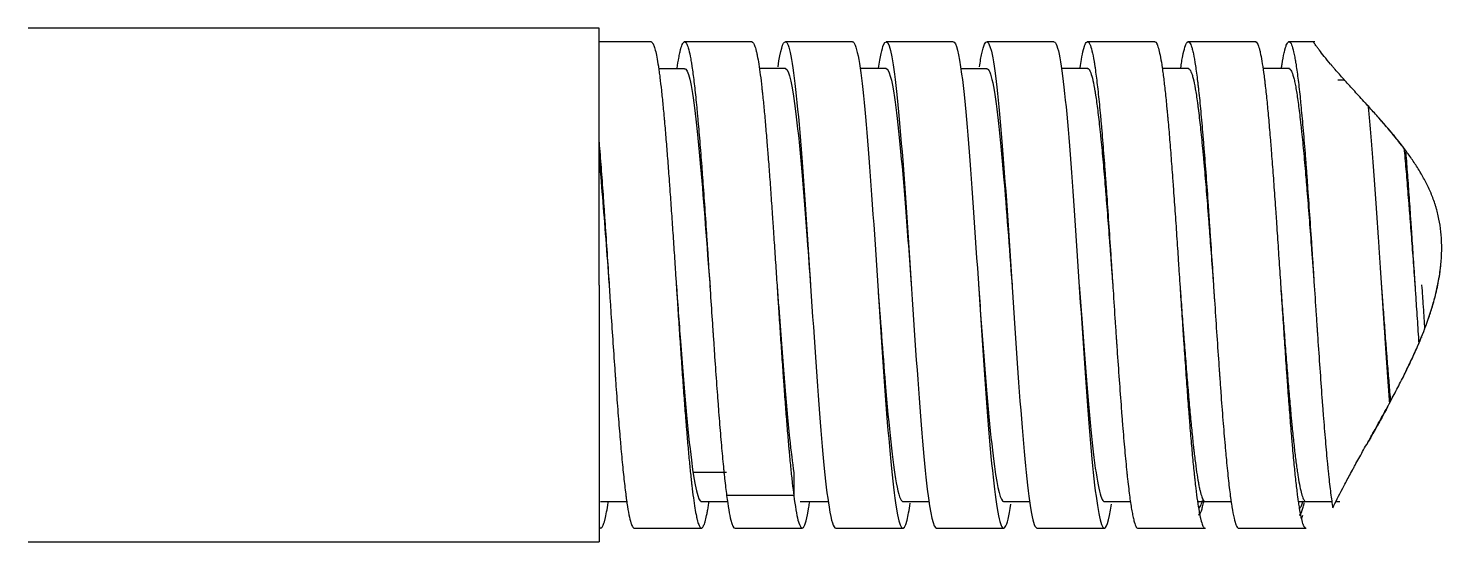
# Model space of a CAD drawing. Extents: x 1425 to 2779, y 0 to 992.
# Drawn here: x 1732.46 to 1774.56, y 392.78 to 408.08 of the extents above; entities that cross this region are included whole.
import ezdxf

# ---------------------------------------------------------------- set-up
doc = ezdxf.new("R2010")
doc.units = 0
doc.header["$LTSCALE"] = 10
doc.header["$MEASUREMENT"] = 0
doc.layers.add('1', color=7, linetype='CONTINUOUS')

msp = doc.modelspace()

# ---------------------------------------------------------------- linework, layer by layer
at = {"layer": '1', "color": 7, "linetype": 'Continuous', "lineweight": -3}
for p, q in [((1749.462, 408.079), (1732.462, 408.079)), ((1749.462, 400.429), (1749.462, 408.079)), ((1749.462, 400.429), (1749.462, 392.779)), ((1753.262, 394.846), (1752.268, 394.846)), ((1732.462, 392.779), (1749.462, 392.779))]:
    msp.add_line(p, q, dxfattribs=at)
for points, degree in [([(1751.024, 407.671), (1749.462, 407.671)], 1), ([(1754.023, 407.672), (1751.999, 407.672)], 1), ([(1757.013, 407.679), (1756.013, 407.679), (1755.013, 407.679)], 2), ([(1760.012, 407.677), (1759.012, 407.677), (1758.012, 407.677)], 2), ([(1763.012, 407.675), (1762.012, 407.675), (1761.012, 407.675)], 2), ([(1766.024, 407.679), (1765.011, 407.679), (1763.999, 407.679)], 2), ([(1769.024, 407.679), (1768.012, 407.679), (1767, 407.679)], 2), ([(1770.776, 407.678), (1770.001, 407.678)], 1), ([(1752.012, 406.875), (1751.625, 406.875), (1751.238, 406.875)], 2), ([(1755.013, 406.879), (1754.625, 406.879), (1754.238, 406.879)], 2), ([(1758.012, 406.877), (1757.619, 406.877), (1757.226, 406.877)], 2), ([(1761.012, 406.875), (1760.621, 406.875), (1760.23, 406.875)], 2), ([(1764.024, 406.879), (1763.631, 406.879), (1763.237, 406.879)], 2), ([(1767.022, 406.878), (1766.63, 406.878), (1766.238, 406.878)], 2), ([(1770.023, 406.876), (1769.63, 406.876), (1769.236, 406.876)], 2), ([(1771.666, 406.534), (1771.598, 406.534), (1771.53, 406.534), (1771.462, 406.534)], 3), ([(1773.482, 404.443), (1773.475, 404.453), (1773.46, 404.472), (1773.444, 404.494), (1773.436, 404.505)], 3), ([(1772.836, 396.6), (1772.663, 396.27), (1772.49, 395.958), (1772.316, 395.667)], 3), ([(1773.033, 396.963), (1772.917, 396.738), (1772.801, 396.521), (1772.685, 396.315)], 3), ([(1772.844, 396.614), (1772.841, 396.609), (1772.839, 396.604), (1772.836, 396.6)], 3), ([(1755.262, 394.843), (1755.262, 394.613), (1755.262, 394.382), (1755.262, 394.151)], 3), ([(1755.262, 394.154), (1754.595, 394.154), (1753.929, 394.154), (1753.262, 394.154)], 3), ([(1749.503, 393.98), (1749.896, 393.98), (1750.288, 393.98)], 2), ([(1752.493, 393.983), (1752.894, 393.983), (1753.294, 393.983)], 2), ([(1755.451, 393.983), (1755.874, 393.983), (1756.298, 393.983)], 2), ([(1758.496, 393.98), (1758.897, 393.98), (1759.298, 393.98)], 2), ([(1761.514, 393.98), (1761.904, 393.98), (1762.294, 393.98)], 2), ([(1764.503, 393.983), (1764.895, 393.983), (1765.286, 393.983)], 2), ([(1767.287, 393.981), (1767.787, 393.981), (1768.288, 393.981)], 2), ([(1770.288, 393.979), (1770.79, 393.979), (1771.291, 393.979)], 2), ([(1771.411, 393.979), (1771.467, 393.979), (1771.524, 393.979)], 2), ([(1750.499, 393.187), (1752.524, 393.187)], 1), ([(1753.512, 393.184), (1754.512, 393.184), (1755.512, 393.184)], 2), ([(1756.513, 393.183), (1757.513, 393.183), (1758.513, 393.183)], 2), ([(1759.513, 393.18), (1760.513, 393.18), (1761.513, 393.18)], 2), ([(1762.512, 393.18), (1763.512, 393.18), (1764.512, 393.18)], 2), ([(1765.499, 393.179), (1766.512, 393.179), (1767.524, 393.179)], 2), ([(1768.5, 393.18), (1769.512, 393.18), (1770.525, 393.18)], 2)]:
    msp.add_open_spline(points, degree=degree, dxfattribs=at)
for points, knots in [([(1751.012, 407.671), (1751.024, 407.671), (1751.036, 407.664), (1751.055, 407.642), (1751.063, 407.631), (1751.074, 407.611), (1751.078, 407.603), (1751.085, 407.587), (1751.089, 407.578), (1751.108, 407.53), (1751.138, 407.433), (1751.168, 407.295), (1751.198, 407.137), (1751.213, 407.047), (1751.232, 406.921), (1751.236, 406.895), (1751.244, 406.842), (1751.248, 406.815), (1751.259, 406.731), (1751.267, 406.673), (1751.289, 406.493), (1751.304, 406.363), (1751.334, 406.088), (1751.35, 405.941), (1751.372, 405.709), (1751.38, 405.63), (1751.391, 405.508), (1751.395, 405.466), (1751.402, 405.383), (1751.406, 405.34), (1751.425, 405.126), (1751.44, 404.949), (1751.471, 404.584), (1751.486, 404.395), (1751.516, 404.006), (1751.531, 403.806), (1751.55, 403.548), (1751.553, 403.496), (1751.561, 403.391), (1751.565, 403.339), (1751.576, 403.179), (1751.584, 403.073), (1751.607, 402.75), (1751.622, 402.532), (1751.652, 402.092), (1751.682, 401.646), (1751.712, 401.19), (1751.731, 400.902), (1751.735, 400.844), (1751.742, 400.729), (1751.754, 400.556), (1751.765, 400.384), (1751.788, 400.041), (1751.803, 399.813), (1751.833, 399.359), (1751.848, 399.134), (1751.871, 398.797), (1751.878, 398.684), (1751.89, 398.517), (1751.893, 398.461), (1751.901, 398.35), (1751.905, 398.295), (1751.924, 398.021), (1751.939, 397.806), (1751.969, 397.386), (1751.984, 397.18), (1752.014, 396.779), (1752.029, 396.584), (1752.048, 396.345), (1752.052, 396.298), (1752.059, 396.204), (1752.071, 396.064), (1752.082, 395.928), (1752.105, 395.663), (1752.135, 395.325), (1752.165, 395.016), (1752.188, 394.795), (1752.195, 394.724), (1752.207, 394.619), (1752.21, 394.584), (1752.218, 394.517), (1752.222, 394.483), (1752.241, 394.32), (1752.271, 394.078), (1752.301, 393.875), (1752.331, 393.691), (1752.346, 393.609), (1752.365, 393.52), (1752.369, 393.503), (1752.377, 393.47), (1752.38, 393.454), (1752.392, 393.408), (1752.399, 393.381), (1752.422, 393.307), (1752.437, 393.268), (1752.467, 393.213), (1752.482, 393.196), (1752.505, 393.187), (1752.512, 393.186), (1752.524, 393.189), (1752.528, 393.191), (1752.535, 393.196), (1752.539, 393.199), (1752.558, 393.218), (1752.573, 393.243), (1752.603, 393.315), (1752.618, 393.361), (1752.648, 393.474), (1752.664, 393.541), (1752.682, 393.638), (1752.686, 393.658), (1752.694, 393.699), (1752.698, 393.721), (1752.709, 393.787), (1752.717, 393.834), (1752.728, 393.908), (1752.732, 393.933), (1752.736, 393.959)], [0, 0, 0, 0, 0.02051, 0.02051, 0.033657, 0.033657, 0.040231, 0.040231, 0.046805, 0.046805, 0.0731, 0.099395, 0.099395, 0.12569, 0.12569, 0.132264, 0.132264, 0.138838, 0.138838, 0.151985, 0.151985, 0.17828, 0.17828, 0.204575, 0.204575, 0.217723, 0.217723, 0.224296, 0.224296, 0.23087, 0.23087, 0.257165, 0.257165, 0.28346, 0.28346, 0.309755, 0.309755, 0.316329, 0.316329, 0.322903, 0.322903, 0.33605, 0.33605, 0.362345, 0.362345, 0.38864, 0.414935, 0.414935, 0.421509, 0.421509, 0.428083, 0.44123, 0.44123, 0.467525, 0.467525, 0.493821, 0.493821, 0.506968, 0.506968, 0.513542, 0.513542, 0.520116, 0.520116, 0.546411, 0.546411, 0.572706, 0.572706, 0.599001, 0.599001, 0.605574, 0.605574, 0.612148, 0.625296, 0.625296, 0.651591, 0.677886, 0.677886, 0.691033, 0.691033, 0.697607, 0.697607, 0.704181, 0.704181, 0.730476, 0.756771, 0.756771, 0.783066, 0.783066, 0.78964, 0.78964, 0.796213, 0.796213, 0.809361, 0.809361, 0.835656, 0.835656, 0.861951, 0.861951, 0.875099, 0.875099, 0.881672, 0.881672, 0.888246, 0.888246, 0.914541, 0.914541, 0.940836, 0.940836, 0.967131, 0.967131, 0.973705, 0.973705, 0.980279, 0.980279, 0.993426, 0.993426, 1, 1, 1, 1]), ([(1751.788, 406.892), (1751.804, 407.004), (1751.82, 407.104), (1751.846, 407.247), (1751.856, 407.297), (1751.871, 407.365), (1751.876, 407.387), (1751.883, 407.418), (1751.886, 407.427), (1751.891, 407.447), (1751.893, 407.456), (1751.916, 407.537), (1751.936, 407.59), (1751.975, 407.658), (1751.995, 407.674), (1752.024, 407.67), (1752.034, 407.665), (1752.047, 407.652), (1752.049, 407.649), (1752.054, 407.643), (1752.062, 407.632), (1752.069, 407.619), (1752.094, 407.571), (1752.114, 407.514), (1752.153, 407.366), (1752.173, 407.275), (1752.198, 407.137), (1752.203, 407.108), (1752.21, 407.063), (1752.213, 407.048), (1752.218, 407.017), (1752.23, 406.938), (1752.243, 406.853), (1752.272, 406.636), (1752.292, 406.475), (1752.331, 406.122), (1752.351, 405.93), (1752.373, 405.697), (1752.376, 405.671), (1752.381, 405.618), (1752.388, 405.539), (1752.396, 405.457), (1752.411, 405.293), (1752.42, 405.181), (1752.45, 404.835), (1752.47, 404.594), (1752.499, 404.216), (1752.509, 404.088), (1752.524, 403.891), (1752.529, 403.824), (1752.539, 403.69), (1752.544, 403.622), (1752.569, 403.283), (1752.589, 403.006), (1752.628, 402.44), (1752.648, 402.151), (1752.677, 401.709), (1752.687, 401.56), (1752.7, 401.372), (1752.702, 401.335), (1752.707, 401.26), (1752.715, 401.147), (1752.722, 401.034), (1752.747, 400.659), (1752.767, 400.36), (1752.806, 399.762), (1752.826, 399.464), (1752.848, 399.129), (1752.851, 399.092), (1752.856, 399.017), (1752.858, 398.98), (1752.866, 398.869), (1752.871, 398.795), (1752.886, 398.575), (1752.896, 398.431), (1752.925, 398.001), (1752.945, 397.721), (1752.974, 397.312), (1752.984, 397.177), (1752.999, 396.977), (1753.004, 396.911), (1753.011, 396.813), (1753.014, 396.78), (1753.019, 396.715), (1753.021, 396.682), (1753.044, 396.392), (1753.064, 396.146), (1753.103, 395.68), (1753.123, 395.458), (1753.152, 395.145), (1753.162, 395.043), (1753.177, 394.895), (1753.182, 394.846), (1753.192, 394.751), (1753.197, 394.705), (1753.222, 394.476), (1753.242, 394.308), (1753.262, 394.155)], [0, 0, 0, 0, 0.033038, 0.033038, 0.053183, 0.053183, 0.063255, 0.063255, 0.068292, 0.068292, 0.073328, 0.073328, 0.113618, 0.113618, 0.153908, 0.153908, 0.174053, 0.174053, 0.179089, 0.179089, 0.184126, 0.194198, 0.194198, 0.234488, 0.234488, 0.274778, 0.274778, 0.284851, 0.284851, 0.289887, 0.289887, 0.294923, 0.315069, 0.315069, 0.355359, 0.355359, 0.395649, 0.395649, 0.400685, 0.400685, 0.405721, 0.415794, 0.415794, 0.435939, 0.435939, 0.476229, 0.476229, 0.496374, 0.496374, 0.506446, 0.506446, 0.516519, 0.516519, 0.556809, 0.556809, 0.597099, 0.597099, 0.617244, 0.617244, 0.62228, 0.62228, 0.627317, 0.637389, 0.637389, 0.677679, 0.677679, 0.717969, 0.717969, 0.723006, 0.723006, 0.728042, 0.728042, 0.738114, 0.738114, 0.758259, 0.758259, 0.79855, 0.79855, 0.818695, 0.818695, 0.828767, 0.828767, 0.833803, 0.833803, 0.83884, 0.83884, 0.87913, 0.87913, 0.91942, 0.91942, 0.939565, 0.939565, 0.949637, 0.949637, 0.95971, 0.95971, 1, 1, 1, 1]), ([(1754.011, 407.672), (1754.012, 407.672), (1754.021, 407.671), (1754.031, 407.667), (1754.053, 407.647), (1754.068, 407.624), (1754.098, 407.557), (1754.114, 407.513), (1754.136, 407.431), (1754.144, 407.401), (1754.159, 407.335), (1754.167, 407.3), (1754.189, 407.186), (1754.205, 407.101), (1754.235, 406.91), (1754.25, 406.805), (1754.28, 406.574), (1754.295, 406.448), (1754.314, 406.279), (1754.317, 406.244), (1754.325, 406.174), (1754.336, 406.068), (1754.348, 405.957), (1754.37, 405.729), (1754.401, 405.411), (1754.431, 405.064), (1754.453, 404.792), (1754.461, 404.7), (1754.472, 404.559), (1754.476, 404.511), (1754.484, 404.415), (1754.488, 404.367), (1754.507, 404.125), (1754.537, 403.729), (1754.582, 403.107), (1754.612, 402.674), (1754.631, 402.397), (1754.635, 402.341), (1754.642, 402.229), (1754.646, 402.173), (1754.657, 402.005), (1754.665, 401.892), (1754.688, 401.554), (1754.703, 401.327), (1754.733, 400.873), (1754.748, 400.644), (1754.771, 400.3), (1754.778, 400.186), (1754.79, 400.013), (1754.793, 399.955), (1754.801, 399.84), (1754.805, 399.782), (1754.824, 399.495), (1754.839, 399.268), (1754.869, 398.819), (1754.884, 398.597), (1754.914, 398.159), (1754.929, 397.942), (1754.948, 397.674), (1754.952, 397.621), (1754.96, 397.514), (1754.964, 397.461), (1754.975, 397.304), (1754.982, 397.2), (1755.005, 396.894), (1755.02, 396.697), (1755.05, 396.314), (1755.065, 396.129), (1755.088, 395.86), (1755.095, 395.772), (1755.107, 395.642), (1755.11, 395.599), (1755.118, 395.514), (1755.122, 395.472), (1755.141, 395.264), (1755.156, 395.105), (1755.186, 394.805), (1755.202, 394.664), (1755.232, 394.397), (1755.247, 394.272), (1755.262, 394.155)], [0, 0, 0, 0, 0.003912, 0.022022, 0.022022, 0.058244, 0.058244, 0.094465, 0.094465, 0.112576, 0.112576, 0.130687, 0.130687, 0.166908, 0.166908, 0.203129, 0.203129, 0.239351, 0.239351, 0.248406, 0.248406, 0.257461, 0.275572, 0.275572, 0.311793, 0.348015, 0.348015, 0.366126, 0.366126, 0.375181, 0.375181, 0.384236, 0.384236, 0.420458, 0.456679, 0.4929, 0.4929, 0.501956, 0.501956, 0.511011, 0.511011, 0.529122, 0.529122, 0.565343, 0.565343, 0.601565, 0.601565, 0.619675, 0.619675, 0.628731, 0.628731, 0.637786, 0.637786, 0.674007, 0.674007, 0.710229, 0.710229, 0.74645, 0.74645, 0.755506, 0.755506, 0.764561, 0.764561, 0.782672, 0.782672, 0.818893, 0.818893, 0.855114, 0.855114, 0.873225, 0.873225, 0.88228, 0.88228, 0.891336, 0.891336, 0.927557, 0.927557, 0.963779, 0.963779, 1, 1, 1, 1]), ([(1754.794, 406.934), (1754.867, 407.418), (1755.048, 408.069), (1755.337, 406.516), (1755.662, 402.058), (1755.987, 396.874), (1756.271, 393.731), (1756.446, 393.182), (1756.513, 393.183)], [0, 0, 0, 0, 0.126725, 0.315762, 0.504798, 0.693834, 0.88287, 1, 1, 1, 1]), ([(1757.013, 407.679), (1757.121, 407.677), (1757.337, 406.513), (1757.662, 402.058), (1757.987, 396.874), (1758.312, 393.275), (1758.56, 392.962), (1758.699, 393.717), (1758.731, 393.927)], [0, 0, 0, 0, 0.18886, 0.378051, 0.567241, 0.756432, 0.945623, 1, 1, 1, 1]), ([(1757.788, 406.889), (1757.838, 407.232), (1757.996, 407.993), (1758.262, 407.212), (1758.587, 403.236), (1758.912, 398.009), (1759.221, 394.07), (1759.421, 393.181), (1759.513, 393.18)], [0, 0, 0, 0, 0.086582, 0.27495, 0.463319, 0.651687, 0.840055, 1, 1, 1, 1]), ([(1760.012, 407.677), (1760.095, 407.674), (1760.287, 406.907), (1760.587, 403.236), (1760.912, 398.009), (1761.237, 393.861), (1761.508, 392.842), (1761.671, 393.539), (1761.726, 393.899)], [0, 0, 0, 0, 0.146021, 0.335609, 0.525196, 0.714784, 0.904371, 1, 1, 1, 1]), ([(1760.794, 406.932), (1760.816, 407.086), (1760.948, 407.842), (1761.187, 407.741), (1761.512, 404.345), (1761.837, 399.204), (1762.162, 394.609), (1762.387, 393.223), (1762.504, 393.179), (1762.512, 393.18)], [0, 0, 0, 0, 0.039883, 0.228971, 0.418058, 0.607146, 0.796234, 0.985321, 1, 1, 1, 1]), ([(1763.012, 407.675), (1763.07, 407.675), (1763.237, 407.219), (1763.512, 404.345), (1763.837, 399.204), (1764.162, 394.609), (1764.458, 392.785), (1764.646, 393.377), (1764.726, 393.898)], [0, 0, 0, 0, 0.102158, 0.291763, 0.481368, 0.670973, 0.860577, 1, 1, 1, 1]), ([(1763.789, 406.901), (1763.802, 406.99), (1763.815, 407.072), (1763.849, 407.265), (1763.87, 407.365), (1763.896, 407.466), (1763.902, 407.485), (1763.91, 407.511), (1763.912, 407.52), (1763.918, 407.536), (1763.931, 407.575), (1763.954, 407.631), (1763.975, 407.659), (1763.996, 407.677), (1764.007, 407.68), (1764.027, 407.677), (1764.038, 407.669), (1764.054, 407.651), (1764.059, 407.643), (1764.07, 407.625), (1764.075, 407.615), (1764.101, 407.557), (1764.122, 407.491), (1764.164, 407.319), (1764.185, 407.214), (1764.211, 407.057), (1764.219, 407.009), (1764.227, 406.957), (1764.232, 406.922), (1764.235, 406.904), (1764.248, 406.813), (1764.258, 406.736), (1764.29, 406.492), (1764.311, 406.312), (1764.353, 405.918), (1764.373, 405.704), (1764.4, 405.415), (1764.405, 405.356), (1764.416, 405.238), (1764.421, 405.178), (1764.437, 404.995), (1764.447, 404.871), (1764.479, 404.489), (1764.499, 404.222), (1764.531, 403.805), (1764.541, 403.663), (1764.555, 403.481), (1764.557, 403.445), (1764.563, 403.372), (1764.57, 403.262), (1764.578, 403.151), (1764.605, 402.781), (1764.625, 402.479), (1764.667, 401.863), (1764.688, 401.55), (1764.714, 401.152), (1764.72, 401.072), (1764.73, 400.912), (1764.736, 400.833), (1764.751, 400.593), (1764.762, 400.434), (1764.793, 399.958), (1764.814, 399.642), (1764.845, 399.171), (1764.856, 399.014), (1764.869, 398.819), (1764.872, 398.78), (1764.877, 398.702), (1764.88, 398.663), (1764.888, 398.546), (1764.893, 398.469), (1764.919, 398.086), (1764.94, 397.788), (1764.982, 397.209), (1765.003, 396.928), (1765.029, 396.588), (1765.034, 396.52), (1765.042, 396.42), (1765.045, 396.386), (1765.05, 396.32), (1765.063, 396.155), (1765.076, 395.996), (1765.108, 395.626), (1765.128, 395.392), (1765.16, 395.064), (1765.17, 394.958), (1765.186, 394.804), (1765.191, 394.754), (1765.199, 394.68), (1765.202, 394.656), (1765.207, 394.608), (1765.21, 394.584), (1765.234, 394.372), (1765.255, 394.204), (1765.296, 393.904), (1765.317, 393.772), (1765.343, 393.63), (1765.349, 393.603), (1765.359, 393.551), (1765.364, 393.526), (1765.38, 393.455), (1765.391, 393.414), (1765.422, 393.303), (1765.443, 393.25), (1765.474, 393.201), (1765.485, 393.19), (1765.501, 393.181), (1765.506, 393.179), (1765.511, 393.179), (1765.512, 393.179)], [0, 0, 0, 0, 0.022789, 0.022789, 0.059309, 0.059309, 0.068439, 0.068439, 0.073004, 0.073004, 0.077569, 0.095829, 0.11409, 0.11409, 0.13235, 0.13235, 0.15061, 0.15061, 0.15974, 0.15974, 0.16887, 0.16887, 0.20539, 0.20539, 0.241911, 0.241911, 0.251041, 0.255606, 0.255606, 0.260171, 0.260171, 0.278431, 0.278431, 0.314951, 0.314951, 0.351472, 0.351472, 0.360602, 0.360602, 0.369732, 0.369732, 0.387992, 0.387992, 0.424513, 0.424513, 0.442773, 0.442773, 0.447338, 0.447338, 0.451903, 0.461033, 0.461033, 0.497553, 0.497553, 0.534074, 0.534074, 0.543204, 0.543204, 0.552334, 0.552334, 0.570594, 0.570594, 0.607114, 0.607114, 0.625374, 0.625374, 0.629939, 0.629939, 0.634505, 0.634505, 0.643635, 0.643635, 0.680155, 0.680155, 0.716675, 0.716675, 0.725805, 0.725805, 0.73037, 0.73037, 0.734935, 0.753196, 0.753196, 0.789716, 0.789716, 0.807976, 0.807976, 0.817106, 0.817106, 0.821671, 0.821671, 0.826236, 0.826236, 0.862757, 0.862757, 0.899277, 0.899277, 0.908407, 0.908407, 0.917537, 0.917537, 0.935797, 0.935797, 0.972318, 0.972318, 0.990578, 0.990578, 0.999708, 1, 1, 1, 1]), ([(1766.011, 407.679), (1766.014, 407.679), (1766.017, 407.679), (1766.037, 407.673), (1766.054, 407.655), (1766.075, 407.614), (1766.079, 407.605), (1766.088, 407.586), (1766.101, 407.554), (1766.113, 407.516), (1766.138, 407.428), (1766.155, 407.357), (1766.189, 407.19), (1766.206, 407.094), (1766.225, 406.971), (1766.227, 406.957), (1766.231, 406.929), (1766.233, 406.915), (1766.239, 406.872), (1766.252, 406.783), (1766.265, 406.688), (1766.29, 406.489), (1766.307, 406.345), (1766.34, 406.035), (1766.357, 405.869), (1766.378, 405.649), (1766.383, 405.604), (1766.391, 405.513), (1766.395, 405.466), (1766.408, 405.326), (1766.416, 405.23), (1766.442, 404.938), (1766.475, 404.533), (1766.509, 404.098), (1766.534, 403.76), (1766.543, 403.646), (1766.553, 403.5), (1766.555, 403.471), (1766.56, 403.412), (1766.566, 403.324), (1766.572, 403.235), (1766.593, 402.939), (1766.61, 402.698), (1766.644, 402.209), (1766.661, 401.961), (1766.686, 401.584), (1766.694, 401.458), (1766.707, 401.266), (1766.711, 401.202), (1766.717, 401.106), (1766.72, 401.074), (1766.724, 401.01), (1766.743, 400.721), (1766.762, 400.433), (1766.795, 399.924), (1766.812, 399.67), (1766.837, 399.291), (1766.846, 399.165), (1766.858, 398.976), (1766.863, 398.913), (1766.871, 398.787), (1766.875, 398.725), (1766.897, 398.412), (1766.914, 398.167), (1766.947, 397.689), (1766.981, 397.222), (1767.014, 396.776), (1767.033, 396.532), (1767.035, 396.504), (1767.04, 396.45), (1767.042, 396.424), (1767.048, 396.343), (1767.061, 396.184), (1767.073, 396.031), (1767.099, 395.73), (1767.115, 395.539), (1767.149, 395.174), (1767.166, 395.001), (1767.187, 394.796), (1767.191, 394.756), (1767.2, 394.677), (1767.204, 394.638), (1767.217, 394.523), (1767.225, 394.449), (1767.25, 394.239), (1767.267, 394.11), (1767.301, 393.877), (1767.317, 393.772), (1767.343, 393.633), (1767.351, 393.59), (1767.362, 393.539), (1767.364, 393.529), (1767.368, 393.51), (1767.374, 393.481), (1767.381, 393.454), (1767.402, 393.37), (1767.419, 393.315), (1767.452, 393.233), (1767.469, 393.205), (1767.494, 393.183), (1767.503, 393.18), (1767.511, 393.179), (1767.511, 393.179), (1767.512, 393.179)], [0, 0, 0, 0, 0.005996, 0.005996, 0.039682, 0.039682, 0.048103, 0.048103, 0.056525, 0.073368, 0.073368, 0.107054, 0.107054, 0.14074, 0.14074, 0.14495, 0.14495, 0.149161, 0.149161, 0.157583, 0.174426, 0.174426, 0.208112, 0.208112, 0.241797, 0.241797, 0.250219, 0.250219, 0.25864, 0.25864, 0.275483, 0.275483, 0.309169, 0.342855, 0.342855, 0.359698, 0.359698, 0.363909, 0.363909, 0.36812, 0.376541, 0.376541, 0.410227, 0.410227, 0.443913, 0.443913, 0.460756, 0.460756, 0.469177, 0.469177, 0.473388, 0.473388, 0.477599, 0.511285, 0.511285, 0.544971, 0.544971, 0.561814, 0.561814, 0.570235, 0.570235, 0.578657, 0.578657, 0.612342, 0.612342, 0.646028, 0.679714, 0.679714, 0.683925, 0.683925, 0.688136, 0.688136, 0.696557, 0.7134, 0.7134, 0.747086, 0.747086, 0.780772, 0.780772, 0.789193, 0.789193, 0.797615, 0.797615, 0.814458, 0.814458, 0.848144, 0.848144, 0.88183, 0.88183, 0.898673, 0.898673, 0.902883, 0.902883, 0.907094, 0.915516, 0.915516, 0.949202, 0.949202, 0.982887, 0.982887, 0.99973, 0.99973, 1, 1, 1, 1]), ([(1766.789, 406.901), (1766.798, 406.963), (1766.807, 407.022), (1766.822, 407.109), (1766.827, 407.14), (1766.838, 407.199), (1766.843, 407.227), (1766.869, 407.36), (1766.89, 407.447), (1766.932, 407.581), (1766.953, 407.629), (1766.977, 407.658), (1766.979, 407.661), (1766.984, 407.666), (1766.992, 407.673), (1767.011, 407.682), (1767.026, 407.678), (1767.058, 407.653), (1767.079, 407.615), (1767.11, 407.527), (1767.121, 407.493), (1767.136, 407.433), (1767.142, 407.412), (1767.152, 407.367), (1767.158, 407.343), (1767.184, 407.219), (1767.205, 407.101), (1767.246, 406.827), (1767.267, 406.672), (1767.291, 406.476), (1767.294, 406.454), (1767.299, 406.409), (1767.302, 406.386), (1767.31, 406.317), (1767.315, 406.27), (1767.331, 406.126), (1767.341, 406.027), (1767.372, 405.716), (1767.393, 405.493), (1767.425, 405.137), (1767.435, 405.015), (1767.451, 404.826), (1767.456, 404.762), (1767.464, 404.665), (1767.467, 404.632), (1767.472, 404.566), (1767.475, 404.533), (1767.498, 404.236), (1767.519, 403.962), (1767.561, 403.396), (1767.582, 403.103), (1767.608, 402.726), (1767.613, 402.65), (1767.621, 402.536), (1767.624, 402.497), (1767.629, 402.42), (1767.632, 402.381), (1767.645, 402.188), (1767.656, 402.033), (1767.687, 401.566), (1767.708, 401.253), (1767.739, 400.778), (1767.75, 400.619), (1767.765, 400.38), (1767.773, 400.26), (1767.781, 400.14), (1767.786, 400.06), (1767.789, 400.02), (1767.813, 399.66), (1767.834, 399.345), (1767.875, 398.722), (1767.896, 398.416), (1767.923, 398.038), (1767.93, 397.925), (1767.938, 397.813), (1767.944, 397.738), (1767.946, 397.701), (1767.96, 397.516), (1767.97, 397.37), (1768.001, 396.942), (1768.022, 396.668), (1768.064, 396.142), (1768.085, 395.889), (1768.109, 395.618), (1768.111, 395.588), (1768.117, 395.529), (1768.125, 395.44), (1768.132, 395.354), (1768.148, 395.185), (1768.159, 395.077), (1768.19, 394.763), (1768.211, 394.57), (1768.242, 394.305), (1768.253, 394.221), (1768.266, 394.122), (1768.269, 394.102), (1768.274, 394.063), (1768.282, 394.006), (1768.29, 393.952), (1768.316, 393.778), (1768.337, 393.658), (1768.379, 393.458), (1768.399, 393.377), (1768.423, 393.308), (1768.426, 393.3), (1768.431, 393.286), (1768.434, 393.28), (1768.442, 393.26), (1768.447, 393.249), (1768.463, 393.219), (1768.473, 393.204), (1768.493, 393.185), (1768.503, 393.18), (1768.512, 393.18)], [0, 0, 0, 0, 0.015917, 0.015917, 0.025044, 0.025044, 0.034171, 0.034171, 0.070678, 0.070678, 0.107185, 0.107185, 0.111748, 0.111748, 0.116311, 0.125438, 0.143692, 0.143692, 0.180199, 0.180199, 0.198452, 0.198452, 0.207579, 0.207579, 0.216706, 0.216706, 0.253213, 0.253213, 0.28972, 0.28972, 0.294283, 0.294283, 0.298846, 0.298846, 0.307973, 0.307973, 0.326227, 0.326227, 0.362734, 0.362734, 0.380987, 0.380987, 0.390114, 0.390114, 0.394677, 0.394677, 0.399241, 0.399241, 0.435748, 0.435748, 0.472255, 0.472255, 0.481382, 0.481382, 0.485945, 0.485945, 0.490508, 0.490508, 0.508762, 0.508762, 0.545269, 0.545269, 0.563522, 0.563522, 0.572649, 0.577213, 0.577213, 0.581776, 0.581776, 0.618283, 0.618283, 0.65479, 0.65479, 0.663917, 0.66848, 0.66848, 0.673043, 0.673043, 0.691297, 0.691297, 0.727804, 0.727804, 0.764311, 0.764311, 0.768874, 0.768874, 0.773438, 0.782564, 0.782564, 0.800818, 0.800818, 0.837325, 0.837325, 0.855579, 0.855579, 0.860142, 0.860142, 0.864705, 0.873832, 0.873832, 0.910339, 0.910339, 0.946846, 0.946846, 0.951409, 0.951409, 0.955973, 0.955973, 0.9651, 0.9651, 0.983353, 0.983353, 1, 1, 1, 1]), ([(1769.012, 407.679), (1769.042, 407.68), (1769.073, 407.635), (1769.112, 407.521), (1769.12, 407.493), (1769.133, 407.446), (1769.137, 407.43), (1769.146, 407.395), (1769.15, 407.377), (1769.171, 407.283), (1769.188, 407.195), (1769.221, 406.995), (1769.238, 406.883), (1769.263, 406.697), (1769.272, 406.632), (1769.285, 406.53), (1769.289, 406.495), (1769.297, 406.424), (1769.302, 406.388), (1769.323, 406.202), (1769.34, 406.044), (1769.373, 405.707), (1769.39, 405.529), (1769.423, 405.153), (1769.44, 404.956), (1769.461, 404.697), (1769.466, 404.645), (1769.474, 404.54), (1769.487, 404.38), (1769.499, 404.218), (1769.525, 403.888), (1769.541, 403.662), (1769.575, 403.199), (1769.592, 402.961), (1769.613, 402.656), (1769.617, 402.595), (1769.626, 402.472), (1769.63, 402.41), (1769.643, 402.224), (1769.651, 402.099), (1769.676, 401.725), (1769.693, 401.473), (1769.727, 400.967), (1769.743, 400.713), (1769.769, 400.329), (1769.777, 400.2), (1769.794, 399.942), (1769.803, 399.814), (1769.828, 399.432), (1769.845, 399.18), (1769.878, 398.682), (1769.895, 398.436), (1769.92, 398.071), (1769.929, 397.95), (1769.939, 397.799), (1769.942, 397.769), (1769.946, 397.709), (1769.948, 397.68), (1769.954, 397.59), (1769.958, 397.531), (1769.98, 397.238), (1769.996, 397.011), (1770.03, 396.572), (1770.047, 396.359), (1770.072, 396.05), (1770.08, 395.949), (1770.093, 395.8), (1770.097, 395.75), (1770.106, 395.653), (1770.11, 395.604), (1770.131, 395.366), (1770.148, 395.186), (1770.182, 394.846), (1770.198, 394.687), (1770.232, 394.389), (1770.249, 394.251), (1770.268, 394.108), (1770.27, 394.092), (1770.274, 394.061), (1770.281, 394.015), (1770.295, 393.913), (1770.308, 393.832), (1770.333, 393.68), (1770.35, 393.592), (1770.383, 393.44), (1770.4, 393.376), (1770.421, 393.312), (1770.426, 393.301), (1770.434, 393.278), (1770.438, 393.268), (1770.451, 393.24), (1770.46, 393.224), (1770.483, 393.191), (1770.498, 393.18), (1770.512, 393.18)], [0, 0, 0, 0, 0.06122, 0.06122, 0.078058, 0.078058, 0.086476, 0.086476, 0.094895, 0.094895, 0.12857, 0.12857, 0.162244, 0.162244, 0.179081, 0.179081, 0.1875, 0.1875, 0.195919, 0.195919, 0.229593, 0.229593, 0.263268, 0.263268, 0.296942, 0.296942, 0.305361, 0.305361, 0.31378, 0.330617, 0.330617, 0.364292, 0.364292, 0.397966, 0.397966, 0.406385, 0.406385, 0.414803, 0.414803, 0.431641, 0.431641, 0.465315, 0.465315, 0.49899, 0.49899, 0.515827, 0.515827, 0.532664, 0.532664, 0.566339, 0.566339, 0.600014, 0.600014, 0.616851, 0.616851, 0.62106, 0.62106, 0.625269, 0.625269, 0.633688, 0.633688, 0.667363, 0.667363, 0.701037, 0.701037, 0.717875, 0.717875, 0.726293, 0.726293, 0.734712, 0.734712, 0.768386, 0.768386, 0.802061, 0.802061, 0.835736, 0.835736, 0.839945, 0.839945, 0.844154, 0.852573, 0.86941, 0.86941, 0.903085, 0.903085, 0.936759, 0.936759, 0.945178, 0.945178, 0.953597, 0.953597, 0.970434, 0.970434, 1, 1, 1, 1]), ([(1769.787, 406.889), (1769.793, 406.93), (1769.799, 406.969), (1769.826, 407.139), (1769.847, 407.252), (1769.873, 407.371), (1769.878, 407.393), (1769.886, 407.425), (1769.889, 407.435), (1769.894, 407.455), (1769.907, 407.504), (1769.92, 407.544), (1769.952, 407.625), (1769.972, 407.658), (1770.004, 407.678), (1770.014, 407.68), (1770.03, 407.674), (1770.035, 407.67), (1770.043, 407.663), (1770.046, 407.661), (1770.051, 407.655), (1770.054, 407.651), (1770.078, 407.618), (1770.098, 407.568), (1770.14, 407.425), (1770.161, 407.334), (1770.187, 407.194), (1770.195, 407.151), (1770.203, 407.104), (1770.208, 407.072), (1770.211, 407.056), (1770.224, 406.974), (1770.235, 406.904), (1770.266, 406.68), (1770.287, 406.514), (1770.318, 406.239), (1770.329, 406.142), (1770.345, 405.992), (1770.352, 405.914), (1770.36, 405.835), (1770.366, 405.781), (1770.368, 405.754), (1770.392, 405.507), (1770.413, 405.275), (1770.455, 404.784), (1770.476, 404.526), (1770.507, 404.121), (1770.518, 403.982), (1770.531, 403.805), (1770.533, 403.77), (1770.539, 403.698), (1770.547, 403.591), (1770.554, 403.483), (1770.581, 403.12), (1770.601, 402.823), (1770.643, 402.217), (1770.664, 401.907), (1770.688, 401.551), (1770.691, 401.512), (1770.696, 401.432), (1770.704, 401.313), (1770.712, 401.194), (1770.727, 400.956), (1770.738, 400.797), (1770.769, 400.322), (1770.79, 400.005), (1770.821, 399.531), (1770.832, 399.373), (1770.845, 399.176), (1770.848, 399.136), (1770.853, 399.057), (1770.856, 399.018), (1770.864, 398.9), (1770.869, 398.822), (1770.895, 398.434), (1770.916, 398.131), (1770.958, 397.539), (1770.979, 397.25), (1771.005, 396.899), (1771.01, 396.829), (1771.021, 396.691), (1771.026, 396.622), (1771.042, 396.42), (1771.052, 396.289), (1771.084, 395.904), (1771.105, 395.661), (1771.136, 395.317), (1771.146, 395.205), (1771.162, 395.043), (1771.167, 394.989), (1771.175, 394.911), (1771.178, 394.885), (1771.183, 394.833), (1771.186, 394.808), (1771.21, 394.582), (1771.231, 394.398), (1771.272, 394.067), (1771.293, 393.92), (1771.315, 393.791)], [0, 0, 0, 0, 0.011614, 0.011614, 0.052796, 0.052796, 0.063092, 0.063092, 0.06824, 0.06824, 0.073388, 0.093979, 0.093979, 0.135162, 0.135162, 0.155753, 0.155753, 0.166049, 0.166049, 0.171197, 0.171197, 0.176345, 0.176345, 0.217527, 0.217527, 0.25871, 0.25871, 0.269006, 0.274154, 0.274154, 0.279302, 0.279302, 0.299893, 0.299893, 0.341076, 0.341076, 0.361667, 0.361667, 0.371963, 0.377111, 0.377111, 0.382258, 0.382258, 0.423441, 0.423441, 0.464624, 0.464624, 0.485215, 0.485215, 0.490363, 0.490363, 0.495511, 0.505807, 0.505807, 0.54699, 0.54699, 0.588172, 0.588172, 0.59332, 0.59332, 0.598468, 0.608764, 0.608764, 0.629355, 0.629355, 0.670538, 0.670538, 0.691129, 0.691129, 0.696277, 0.696277, 0.701425, 0.701425, 0.711721, 0.711721, 0.752903, 0.752903, 0.794086, 0.794086, 0.804382, 0.804382, 0.814678, 0.814678, 0.835269, 0.835269, 0.876452, 0.876452, 0.897043, 0.897043, 0.907339, 0.907339, 0.912487, 0.912487, 0.917634, 0.917634, 0.958817, 0.958817, 1, 1, 1, 1]), ([(1772.367, 405.764), (1772.256, 405.886), (1772.149, 406.004), (1771.942, 406.23), (1771.842, 406.339), (1771.654, 406.548), (1771.565, 406.647), (1771.44, 406.79), (1771.4, 406.836), (1771.342, 406.903), (1771.323, 406.925), (1771.286, 406.969), (1771.268, 406.99), (1771.18, 407.095), (1771.117, 407.172), (1771.005, 407.311), (1770.957, 407.373), (1770.895, 407.455), (1770.876, 407.48), (1770.85, 407.515), (1770.842, 407.526), (1770.827, 407.546), (1770.82, 407.556), (1770.786, 407.603), (1770.766, 407.631), (1770.74, 407.668), (1770.733, 407.678), (1770.733, 407.678), (1770.733, 407.678), (1770.733, 407.678)], [0, 0, 0, 0, 0.111032, 0.111032, 0.222065, 0.222065, 0.333097, 0.333097, 0.388613, 0.388613, 0.416371, 0.416371, 0.444129, 0.444129, 0.555161, 0.555161, 0.666194, 0.666194, 0.72171, 0.72171, 0.749468, 0.749468, 0.777226, 0.777226, 0.888258, 0.888258, 0.99929, 0.99929, 1, 1, 1, 1]), ([(1752.012, 406.875), (1752.062, 406.875), (1752.221, 406.547), (1752.472, 404.355), (1752.674, 401.622), (1752.767, 400.362)], [0, 0, 0, 0, 0.198462, 0.629096, 1, 1, 1, 1]), ([(1755.013, 406.879), (1755.121, 406.877), (1755.337, 405.842), (1755.587, 402.793), (1755.729, 400.879), (1755.762, 400.429)], [0, 0, 0, 0, 0.432837, 0.866435, 1, 1, 1, 1]), ([(1758.012, 406.877), (1758.095, 406.875), (1758.287, 406.192), (1758.537, 403.473), (1758.703, 401.224), (1758.761, 400.44)], [0, 0, 0, 0, 0.333958, 0.767555, 1, 1, 1, 1]), ([(1761.012, 406.875), (1761.07, 406.875), (1761.237, 406.47), (1761.487, 404.147), (1761.678, 401.559), (1761.762, 400.436)], [0, 0, 0, 0, 0.23378, 0.667287, 1, 1, 1, 1]), ([(1764.013, 406.879), (1764.018, 406.879), (1764.022, 406.878), (1764.038, 406.872), (1764.048, 406.862), (1764.062, 406.844), (1764.064, 406.841), (1764.07, 406.832), (1764.072, 406.828), (1764.08, 406.813), (1764.086, 406.802), (1764.112, 406.742), (1764.134, 406.675), (1764.176, 406.506), (1764.197, 406.403), (1764.221, 406.267), (1764.224, 406.252), (1764.229, 406.221), (1764.232, 406.205), (1764.24, 406.156), (1764.245, 406.123), (1764.261, 406.02), (1764.272, 405.947), (1764.304, 405.718), (1764.325, 405.549), (1764.357, 405.273), (1764.367, 405.177), (1764.383, 405.027), (1764.389, 404.976), (1764.399, 404.872), (1764.405, 404.819), (1764.431, 404.551), (1764.453, 404.326), (1764.495, 403.855), (1764.516, 403.608), (1764.543, 403.287), (1764.548, 403.222), (1764.556, 403.124), (1764.559, 403.091), (1764.564, 403.025), (1764.578, 402.859), (1764.591, 402.692), (1764.623, 402.287), (1764.644, 402.012), (1764.676, 401.591), (1764.686, 401.45), (1764.702, 401.236), (1764.708, 401.164), (1764.716, 401.056), (1764.718, 401.02), (1764.724, 400.948), (1764.726, 400.912), (1764.74, 400.729), (1764.751, 400.583), (1764.762, 400.437)], [0, 0, 0, 0, 0.018926, 0.018926, 0.061552, 0.061552, 0.072209, 0.072209, 0.082865, 0.082865, 0.104178, 0.104178, 0.189429, 0.189429, 0.274681, 0.274681, 0.285337, 0.285337, 0.295994, 0.295994, 0.317307, 0.317307, 0.359932, 0.359932, 0.445184, 0.445184, 0.487809, 0.487809, 0.509122, 0.509122, 0.530435, 0.530435, 0.615687, 0.615687, 0.700938, 0.700938, 0.722251, 0.722251, 0.732907, 0.732907, 0.743564, 0.786189, 0.786189, 0.871441, 0.871441, 0.914067, 0.914067, 0.935379, 0.935379, 0.946036, 0.946036, 0.956692, 0.956692, 1, 1, 1, 1]), ([(1767.01, 406.878), (1767.016, 406.878), (1767.022, 406.877), (1767.05, 406.863), (1767.071, 406.833), (1767.103, 406.761), (1767.114, 406.732), (1767.13, 406.682), (1767.135, 406.664), (1767.146, 406.625), (1767.151, 406.605), (1767.178, 406.498), (1767.199, 406.395), (1767.241, 406.155), (1767.263, 406.018), (1767.289, 405.823), (1767.295, 405.783), (1767.303, 405.721), (1767.305, 405.7), (1767.311, 405.658), (1767.324, 405.551), (1767.337, 405.439), (1767.369, 405.159), (1767.391, 404.959), (1767.423, 404.639), (1767.433, 404.529), (1767.449, 404.358), (1767.455, 404.301), (1767.463, 404.213), (1767.465, 404.184), (1767.471, 404.125), (1767.473, 404.095), (1767.497, 403.826), (1767.519, 403.579), (1767.561, 403.068), (1767.582, 402.804), (1767.609, 402.463), (1767.614, 402.394), (1767.622, 402.29), (1767.625, 402.255), (1767.63, 402.186), (1767.644, 402.011), (1767.657, 401.835), (1767.689, 401.412), (1767.71, 401.128), (1767.742, 400.701), (1767.753, 400.559), (1767.763, 400.417)], [0, 0, 0, 0, 0.023952, 0.023952, 0.108884, 0.108884, 0.151351, 0.151351, 0.172584, 0.172584, 0.193817, 0.193817, 0.27875, 0.27875, 0.363683, 0.363683, 0.384916, 0.384916, 0.395533, 0.395533, 0.406149, 0.448616, 0.448616, 0.533549, 0.533549, 0.576015, 0.576015, 0.597248, 0.597248, 0.607865, 0.607865, 0.618482, 0.618482, 0.703414, 0.703414, 0.788347, 0.788347, 0.809581, 0.809581, 0.820197, 0.820197, 0.830814, 0.87328, 0.87328, 0.958213, 0.958213, 1, 1, 1, 1]), ([(1770.011, 406.876), (1770.019, 406.876), (1770.027, 406.873), (1770.037, 406.867), (1770.04, 406.864), (1770.045, 406.86), (1770.048, 406.857), (1770.056, 406.848), (1770.061, 406.841), (1770.077, 406.817), (1770.088, 406.796), (1770.12, 406.719), (1770.141, 406.649), (1770.173, 406.517), (1770.184, 406.468), (1770.2, 406.387), (1770.205, 406.359), (1770.216, 406.301), (1770.221, 406.27), (1770.248, 406.113), (1770.269, 405.97), (1770.312, 405.653), (1770.333, 405.479), (1770.36, 405.241), (1770.365, 405.192), (1770.376, 405.093), (1770.381, 405.043), (1770.397, 404.89), (1770.408, 404.785), (1770.44, 404.461), (1770.461, 404.234), (1770.493, 403.875), (1770.504, 403.753), (1770.52, 403.565), (1770.525, 403.501), (1770.533, 403.405), (1770.536, 403.373), (1770.541, 403.308), (1770.544, 403.275), (1770.568, 402.982), (1770.589, 402.716), (1770.632, 402.17), (1770.653, 401.892), (1770.68, 401.537), (1770.685, 401.466), (1770.693, 401.358), (1770.696, 401.322), (1770.701, 401.25), (1770.715, 401.07), (1770.728, 400.891), (1770.746, 400.643), (1770.754, 400.538), (1770.762, 400.434)], [0, 0, 0, 0, 0.030872, 0.030872, 0.041532, 0.041532, 0.052192, 0.052192, 0.073512, 0.073512, 0.116152, 0.116152, 0.201433, 0.201433, 0.244073, 0.244073, 0.265393, 0.265393, 0.286713, 0.286713, 0.371994, 0.371994, 0.457274, 0.457274, 0.478595, 0.478595, 0.499915, 0.499915, 0.542555, 0.542555, 0.627836, 0.627836, 0.670476, 0.670476, 0.691796, 0.691796, 0.702456, 0.702456, 0.713116, 0.713116, 0.798397, 0.798397, 0.883677, 0.883677, 0.904997, 0.904997, 0.915658, 0.915658, 0.926318, 0.968958, 0.968958, 1, 1, 1, 1]), ([(1773.436, 404.504), (1773.337, 404.634), (1773.238, 404.759), (1773.039, 405.001), (1772.94, 405.118), (1772.744, 405.343), (1772.648, 405.451), (1772.462, 405.659), (1772.372, 405.758), (1772.286, 405.853)], [0, 0, 0, 0, 0.25, 0.25, 0.5, 0.5, 0.75, 0.75, 1, 1, 1, 1]), ([(1772.367, 405.764), (1772.381, 405.626), (1772.394, 405.483), (1772.421, 405.186), (1772.447, 404.879), (1772.473, 404.551), (1772.493, 404.298), (1772.5, 404.212), (1772.513, 404.038), (1772.52, 403.95), (1772.54, 403.682), (1772.553, 403.5), (1772.58, 403.131), (1772.606, 402.757), (1772.633, 402.372), (1772.653, 402.079), (1772.659, 401.98), (1772.669, 401.832), (1772.672, 401.782), (1772.679, 401.682), (1772.682, 401.632), (1772.699, 401.382), (1772.712, 401.181), (1772.739, 400.78), (1772.765, 400.379), (1772.792, 399.978), (1772.818, 399.578), (1772.832, 399.377), (1772.848, 399.127), (1772.852, 399.077), (1772.858, 398.978), (1772.868, 398.829), (1772.878, 398.682), (1772.898, 398.39), (1772.925, 398.006), (1772.951, 397.633), (1772.978, 397.266), (1772.991, 397.086), (1773.004, 396.908)], [0, 0, 0, 0, 0.0625, 0.0625, 0.125, 0.1875, 0.1875, 0.21875, 0.21875, 0.25, 0.25, 0.3125, 0.3125, 0.375, 0.4375, 0.4375, 0.46875, 0.46875, 0.484375, 0.484375, 0.5, 0.5, 0.5625, 0.5625, 0.625, 0.6875, 0.6875, 0.75, 0.75, 0.765625, 0.765625, 0.78125, 0.8125, 0.8125, 0.875, 0.9375, 0.9375, 1, 1, 1, 1]), ([(1773.444, 404.494), (1773.422, 404.522), (1773.401, 404.55), (1773.312, 404.665), (1773.247, 404.747), (1773.17, 404.842), (1773.154, 404.861), (1773.124, 404.897), (1773.08, 404.951), (1773.038, 405.001), (1772.958, 405.096), (1772.91, 405.152), (1772.825, 405.25), (1772.788, 405.292), (1772.751, 405.335), (1772.744, 405.343), (1772.731, 405.358), (1772.712, 405.379), (1772.698, 405.395), (1772.675, 405.421), (1772.668, 405.429), (1772.668, 405.429), (1772.668, 405.429), (1772.668, 405.429)], [0, 0, 0, 0, 0.049817, 0.049817, 0.207967, 0.207967, 0.247504, 0.247504, 0.287042, 0.366117, 0.366117, 0.524266, 0.524266, 0.682416, 0.682416, 0.721954, 0.721954, 0.761491, 0.840566, 0.840566, 0.998716, 0.998716, 1, 1, 1, 1]), ([(1749.462, 404.686), (1749.482, 404.441), (1749.502, 404.188), (1749.541, 403.666), (1749.561, 403.397), (1749.591, 402.98), (1749.6, 402.839), (1749.615, 402.624), (1749.62, 402.551), (1749.63, 402.406), (1749.635, 402.333), (1749.66, 401.968), (1749.68, 401.673), (1749.719, 401.08), (1749.739, 400.782), (1749.769, 400.331), (1749.778, 400.18), (1749.798, 399.877), (1749.808, 399.727), (1749.838, 399.279), (1749.858, 398.985), (1749.897, 398.403), (1749.917, 398.117), (1749.939, 397.799), (1749.942, 397.764), (1749.947, 397.693), (1749.949, 397.658), (1749.957, 397.553), (1749.962, 397.484), (1749.977, 397.278), (1749.987, 397.144), (1750.016, 396.748), (1750.036, 396.494), (1750.065, 396.129), (1750.075, 396.01), (1750.09, 395.835), (1750.095, 395.777), (1750.105, 395.663), (1750.11, 395.606), (1750.135, 395.327), (1750.155, 395.119), (1750.194, 394.73), (1750.214, 394.549), (1750.244, 394.3), (1750.254, 394.221), (1750.268, 394.107), (1750.273, 394.07), (1750.283, 393.998), (1750.288, 393.963), (1750.313, 393.796), (1750.333, 393.679), (1750.372, 393.483), (1750.392, 393.403), (1750.416, 393.326), (1750.424, 393.304), (1750.431, 393.285), (1750.436, 393.273), (1750.439, 393.268), (1750.451, 393.241), (1750.461, 393.224), (1750.485, 393.195), (1750.498, 393.187), (1750.512, 393.187)], [0, 0, 0, 0, 0.056548, 0.056548, 0.113097, 0.113097, 0.141371, 0.141371, 0.155508, 0.155508, 0.169645, 0.169645, 0.226193, 0.226193, 0.282742, 0.282742, 0.311016, 0.311016, 0.33929, 0.33929, 0.395838, 0.395838, 0.452387, 0.452387, 0.459455, 0.459455, 0.466524, 0.466524, 0.480661, 0.480661, 0.508935, 0.508935, 0.565483, 0.565483, 0.593757, 0.593757, 0.607894, 0.607894, 0.622031, 0.622031, 0.67858, 0.67858, 0.735128, 0.735128, 0.763402, 0.763402, 0.777539, 0.777539, 0.791676, 0.791676, 0.848225, 0.848225, 0.904773, 0.904773, 0.91891, 0.925979, 0.925979, 0.933047, 0.933047, 0.961321, 0.961321, 1, 1, 1, 1]), ([(1749.462, 404.216), (1749.496, 403.853), (1749.594, 402.697), (1749.693, 401.366), (1749.758, 400.483)], [0, 0, 0, 0, 0.337484, 1, 1, 1, 1]), ([(1773.436, 404.504), (1773.455, 404.304), (1773.474, 404.096), (1773.511, 403.666), (1773.53, 403.443), (1773.558, 403.097), (1773.568, 402.98), (1773.582, 402.802), (1773.587, 402.742), (1773.594, 402.651), (1773.597, 402.621), (1773.601, 402.56), (1773.604, 402.53), (1773.625, 402.255), (1773.644, 402.009), (1773.682, 401.51), (1773.701, 401.258), (1773.729, 400.876), (1773.739, 400.748), (1773.753, 400.554), (1773.758, 400.49), (1773.763, 400.411), (1773.765, 400.396), (1773.766, 400.381)], [0, 0, 0, 0, 0.172199, 0.172199, 0.344397, 0.344397, 0.430496, 0.430496, 0.473546, 0.473546, 0.495071, 0.495071, 0.516596, 0.516596, 0.688794, 0.688794, 0.860993, 0.860993, 0.947092, 0.947092, 0.990142, 0.990142, 1, 1, 1, 1]), ([(1773.878, 398.687), (1773.979, 398.925), (1774.074, 399.167), (1774.182, 399.477), (1774.203, 399.539), (1774.243, 399.665), (1774.263, 399.728), (1774.319, 399.918), (1774.354, 400.044), (1774.447, 400.426), (1774.495, 400.683), (1774.541, 401.073), (1774.551, 401.204), (1774.559, 401.401), (1774.56, 401.467), (1774.56, 401.598), (1774.559, 401.663), (1774.545, 401.988), (1774.512, 402.241), (1774.443, 402.551), (1774.427, 402.612), (1774.402, 402.704), (1774.393, 402.735), (1774.375, 402.795), (1774.328, 402.946), (1774.273, 403.092), (1774.176, 403.318), (1774.122, 403.429), (1774.009, 403.644), (1773.948, 403.75), (1773.853, 403.904), (1773.821, 403.955), (1773.755, 404.056), (1773.722, 404.106), (1773.621, 404.253), (1773.552, 404.349), (1773.482, 404.443)], [0, 0, 0, 0, 0.125, 0.125, 0.15625, 0.15625, 0.1875, 0.1875, 0.25, 0.25, 0.375, 0.375, 0.4375, 0.4375, 0.46875, 0.46875, 0.5, 0.5, 0.625, 0.625, 0.65625, 0.65625, 0.671875, 0.671875, 0.6875, 0.75, 0.75, 0.8125, 0.8125, 0.875, 0.875, 0.90625, 0.90625, 0.9375, 0.9375, 1, 1, 1, 1]), ([(1773.482, 404.443), (1773.499, 404.232), (1773.515, 404.016), (1773.548, 403.574), (1773.581, 403.12), (1773.614, 402.647), (1773.634, 402.344), (1773.638, 402.283), (1773.647, 402.161), (1773.659, 401.977), (1773.672, 401.793), (1773.696, 401.424), (1773.713, 401.177), (1773.746, 400.68), (1773.762, 400.431), (1773.783, 400.117), (1773.787, 400.055), (1773.795, 399.929), (1773.799, 399.866), (1773.812, 399.678), (1773.82, 399.553), (1773.845, 399.179), (1773.861, 398.932), (1773.878, 398.687)], [0, 0, 0, 0, 0.125, 0.125, 0.25, 0.375, 0.375, 0.40625, 0.40625, 0.4375, 0.5, 0.5, 0.625, 0.625, 0.75, 0.75, 0.78125, 0.78125, 0.8125, 0.8125, 0.875, 0.875, 1, 1, 1, 1]), ([(1773.916, 403.801), (1773.917, 403.799), (1773.92, 403.795), (1773.922, 403.791), (1773.924, 403.788)], [0, 0, 0, 0, 0.502211, 1, 1, 1, 1]), ([(1774.256, 403.13), (1774.255, 403.132), (1774.253, 403.136), (1774.252, 403.14), (1774.251, 403.142)], [0, 0, 0, 0, 0.498471, 1, 1, 1, 1]), ([(1774.443, 400.429), (1774.477, 400.598), (1774.505, 400.766), (1774.533, 401.011), (1774.541, 401.088), (1774.547, 401.165)], [0, 0, 0, 0, 0.686106, 0.686106, 1, 1, 1, 1]), ([(1751.758, 400.483), (1751.801, 399.902), (1751.952, 397.855), (1752.204, 394.89), (1752.412, 393.981), (1752.512, 393.98)], [0, 0, 0, 0, 0.171084, 0.601985, 1, 1, 1, 1]), ([(1754.767, 400.362), (1754.782, 400.159), (1754.905, 398.496), (1755.07, 396.363), (1755.22, 395.127), (1755.262, 394.846)], [0, 0, 0, 0, 0.091037, 0.747385, 1, 1, 1, 1]), ([(1757.762, 400.429), (1757.837, 399.416), (1758.02, 396.937), (1758.271, 394.472), (1758.446, 393.983), (1758.513, 393.983)], [0, 0, 0, 0, 0.299532, 0.732407, 1, 1, 1, 1]), ([(1760.761, 400.44), (1760.812, 399.76), (1760.97, 397.617), (1761.221, 394.771), (1761.421, 393.981), (1761.513, 393.98)], [0, 0, 0, 0, 0.200526, 0.632771, 1, 1, 1, 1]), ([(1763.762, 400.436), (1763.787, 400.096), (1763.92, 398.294), (1764.162, 395.251), (1764.387, 394.019), (1764.504, 393.979), (1764.512, 393.98)], [0, 0, 0, 0, 0.100709, 0.533855, 0.967, 1, 1, 1, 1]), ([(1766.762, 400.435), (1766.774, 400.266), (1766.787, 400.096), (1766.816, 399.698), (1766.833, 399.469), (1766.855, 399.183), (1766.859, 399.126), (1766.868, 399.012), (1766.872, 398.956), (1766.885, 398.787), (1766.894, 398.676), (1766.919, 398.346), (1766.953, 397.915), (1766.987, 397.501), (1767.008, 397.248), (1767.013, 397.198), (1767.021, 397.097), (1767.034, 396.949), (1767.047, 396.805), (1767.073, 396.522), (1767.09, 396.342), (1767.124, 395.996), (1767.141, 395.831), (1767.162, 395.636), (1767.166, 395.597), (1767.175, 395.521), (1767.179, 395.483), (1767.192, 395.372), (1767.201, 395.302), (1767.226, 395.097), (1767.243, 394.972), (1767.277, 394.742), (1767.294, 394.637), (1767.32, 394.496), (1767.329, 394.452), (1767.341, 394.389), (1767.346, 394.369), (1767.354, 394.33), (1767.359, 394.312), (1767.38, 394.223), (1767.397, 394.164), (1767.431, 394.069), (1767.448, 394.034), (1767.474, 393.999), (1767.482, 393.991), (1767.493, 393.984), (1767.495, 393.983), (1767.499, 393.982), (1767.502, 393.981), (1767.506, 393.98), (1767.509, 393.98), (1767.511, 393.98)], [0, 0, 0, 0, 0.050431, 0.050431, 0.118765, 0.118765, 0.135848, 0.135848, 0.152932, 0.152932, 0.187099, 0.187099, 0.255433, 0.323767, 0.323767, 0.34085, 0.34085, 0.357934, 0.392101, 0.392101, 0.460435, 0.460435, 0.528769, 0.528769, 0.545852, 0.545852, 0.562936, 0.562936, 0.597103, 0.597103, 0.665437, 0.665437, 0.733771, 0.733771, 0.767938, 0.767938, 0.785021, 0.785021, 0.802105, 0.802105, 0.870439, 0.870439, 0.938773, 0.938773, 0.97294, 0.97294, 0.981482, 0.981482, 0.990024, 0.990024, 1, 1, 1, 1]), ([(1769.762, 400.429), (1769.765, 400.391), (1769.768, 400.353), (1769.788, 400.084), (1769.805, 399.854), (1769.839, 399.398), (1769.856, 399.172), (1769.89, 398.725), (1769.907, 398.503), (1769.941, 398.064), (1769.958, 397.851), (1769.992, 397.436), (1770.009, 397.235), (1770.043, 396.844), (1770.06, 396.654), (1770.082, 396.425), (1770.086, 396.379), (1770.095, 396.29), (1770.108, 396.157), (1770.121, 396.029), (1770.146, 395.78), (1770.163, 395.624), (1770.197, 395.329), (1770.218, 395.157), (1770.24, 395), (1770.249, 394.938), (1770.253, 394.908), (1770.266, 394.82), (1770.274, 394.764), (1770.3, 394.605), (1770.334, 394.415), (1770.368, 394.27), (1770.389, 394.193), (1770.394, 394.179), (1770.402, 394.151), (1770.407, 394.138), (1770.419, 394.101), (1770.428, 394.079), (1770.454, 394.024), (1770.471, 394), (1770.488, 393.988), (1770.488, 393.988), (1770.488, 393.988)], [0, 0, 0, 0, 0.011437, 0.011437, 0.082039, 0.082039, 0.15264, 0.15264, 0.223242, 0.223242, 0.293843, 0.293843, 0.364445, 0.364445, 0.435046, 0.435046, 0.452697, 0.452697, 0.470347, 0.505648, 0.505648, 0.576249, 0.576249, 0.646851, 0.664501, 0.664501, 0.682152, 0.682152, 0.717452, 0.717452, 0.788054, 0.858655, 0.858655, 0.876306, 0.876306, 0.893956, 0.893956, 0.929257, 0.929257, 0.999858, 0.999858, 1, 1, 1, 1]), ([(1772.76, 400.46), (1772.773, 400.281), (1772.786, 400.104), (1772.815, 399.719), (1772.83, 399.511), (1772.861, 399.099), (1772.877, 398.894), (1772.896, 398.639), (1772.9, 398.589), (1772.908, 398.487), (1772.912, 398.437), (1772.924, 398.286), (1772.932, 398.187), (1772.955, 397.892), (1772.986, 397.508), (1773.017, 397.142), (1773.033, 396.963)], [0, 0, 0, 0, 0.144312, 0.144312, 0.315449, 0.315449, 0.486587, 0.486587, 0.529372, 0.529372, 0.572156, 0.572156, 0.657725, 0.657725, 0.828862, 1, 1, 1, 1]), ([(1773.961, 400.439), (1773.962, 400.433), (1773.962, 400.428), (1773.97, 400.313), (1773.977, 400.204), (1773.988, 400.04), (1773.992, 399.986), (1774, 399.876), (1774.003, 399.822), (1774.022, 399.549), (1774.037, 399.332), (1774.052, 399.117)], [0, 0, 0, 0, 0.01259, 0.01259, 0.259442, 0.259442, 0.382868, 0.382868, 0.506295, 0.506295, 1, 1, 1, 1]), ([(1774.07, 399.165), (1774.074, 399.177), (1774.079, 399.189), (1774.098, 399.24), (1774.112, 399.28), (1774.141, 399.359), (1774.155, 399.399), (1774.224, 399.6), (1774.275, 399.763), (1774.367, 400.092), (1774.408, 400.26), (1774.443, 400.429)], [0, 0, 0, 0, 0.030256, 0.030256, 0.12723, 0.12723, 0.224205, 0.224205, 0.612102, 0.612102, 1, 1, 1, 1]), ([(1773.033, 396.962), (1773.106, 397.097), (1773.179, 397.235), (1773.326, 397.517), (1773.399, 397.66), (1773.544, 397.953), (1773.616, 398.102), (1773.756, 398.405), (1773.824, 398.559), (1773.891, 398.717)], [0, 0, 0, 0, 0.25, 0.25, 0.5, 0.5, 0.75, 0.75, 1, 1, 1, 1]), ([(1773.476, 397.816), (1773.487, 397.839), (1773.499, 397.862), (1773.544, 397.954), (1773.577, 398.023), (1773.676, 398.232), (1773.742, 398.375), (1773.854, 398.63), (1773.902, 398.741), (1773.948, 398.854)], [0, 0, 0, 0, 0.070335, 0.070335, 0.277203, 0.277203, 0.690939, 0.690939, 1, 1, 1, 1]), ([(1773.956, 398.874), (1773.955, 398.872), (1773.954, 398.869), (1773.953, 398.866), (1773.952, 398.865)], [0, 0, 0, 0, 0.501729, 1, 1, 1, 1]), ([(1773.46, 397.785), (1773.462, 397.787), (1773.464, 397.793), (1773.467, 397.798), (1773.468, 397.8)], [0, 0, 0, 0, 0.497322, 1, 1, 1, 1]), ([(1771.315, 393.791), (1771.396, 393.957), (1771.495, 394.152), (1771.668, 394.482), (1771.73, 394.599), (1771.829, 394.783), (1771.863, 394.846), (1771.916, 394.942), (1771.934, 394.975), (1771.97, 395.04), (1771.988, 395.073), (1772.08, 395.24), (1772.156, 395.378), (1772.314, 395.661), (1772.396, 395.807), (1772.564, 396.107), (1772.65, 396.262), (1772.781, 396.499), (1772.826, 396.58), (1772.915, 396.743), (1772.959, 396.825), (1773.004, 396.908)], [0, 0, 0, 0, 0.25, 0.25, 0.375, 0.375, 0.4375, 0.4375, 0.46875, 0.46875, 0.5, 0.5, 0.625, 0.625, 0.75, 0.75, 0.875, 0.875, 0.9375, 0.9375, 1, 1, 1, 1]), ([(1773.004, 396.908), (1773.009, 396.916), (1773.013, 396.924), (1773.023, 396.942), (1773.028, 396.951), (1773.033, 396.961)], [0, 0, 0, 0, 0.499987, 0.499987, 1, 1, 1, 1]), ([(1753.262, 394.154), (1753.304, 393.836), (1753.387, 393.343), (1753.471, 393.182), (1753.512, 393.184)], [0, 0, 0, 0, 0.499712, 1, 1, 1, 1]), ([(1755.262, 394.154), (1755.304, 393.836), (1755.454, 392.949), (1755.612, 393.149), (1755.729, 393.912), (1755.737, 393.97)], [0, 0, 0, 0, 0.263249, 0.947222, 1, 1, 1, 1]), ([(1749.462, 393.225), (1749.477, 393.201), (1749.492, 393.189), (1749.523, 393.185), (1749.538, 393.194), (1749.568, 393.232), (1749.583, 393.262), (1749.605, 393.322), (1749.613, 393.345), (1749.624, 393.383), (1749.628, 393.396), (1749.636, 393.425), (1749.64, 393.439), (1749.659, 393.516), (1749.674, 393.588), (1749.704, 393.752), (1749.719, 393.844), (1749.734, 393.95), (1749.735, 393.954), (1749.735, 393.958)], [0, 0, 0, 0, 0.165618, 0.165618, 0.331235, 0.331235, 0.496853, 0.496853, 0.579662, 0.579662, 0.621066, 0.621066, 0.662471, 0.662471, 0.828089, 0.828089, 0.993706, 0.993706, 1, 1, 1, 1]), ([(1767.313, 393.581), (1767.315, 393.581), (1767.316, 393.582), (1767.331, 393.584), (1767.343, 393.592), (1767.368, 393.624), (1767.38, 393.647), (1767.405, 393.706), (1767.43, 393.78), (1767.454, 393.881), (1767.47, 393.951), (1767.472, 393.964), (1767.475, 393.977)], [0, 0, 0, 0, 0.032111, 0.032111, 0.261468, 0.261468, 0.490826, 0.490826, 0.720184, 0.949541, 0.949541, 1, 1, 1, 1]), ([(1767.316, 393.78), (1767.317, 393.78), (1767.318, 393.78), (1767.336, 393.784), (1767.37, 393.818), (1767.404, 393.901), (1767.425, 393.968), (1767.43, 393.983), (1767.435, 394.002), (1767.437, 394.007), (1767.438, 394.012)], [0, 0, 0, 0, 0.026801, 0.026801, 0.445561, 0.864322, 0.864322, 0.969012, 0.969012, 1, 1, 1, 1]), ([(1770.311, 393.579), (1770.319, 393.579), (1770.326, 393.581), (1770.345, 393.594), (1770.357, 393.609), (1770.373, 393.636), (1770.376, 393.642), (1770.382, 393.655), (1770.386, 393.662), (1770.395, 393.684), (1770.401, 393.7), (1770.42, 393.754), (1770.439, 393.821), (1770.459, 393.904), (1770.466, 393.937)], [0, 0, 0, 0, 0.138463, 0.138463, 0.378848, 0.378848, 0.438944, 0.438944, 0.49904, 0.49904, 0.619232, 0.619232, 0.859616, 1, 1, 1, 1]), ([(1770.316, 393.78), (1770.325, 393.781), (1770.335, 393.786), (1770.348, 393.799), (1770.352, 393.804), (1770.361, 393.815), (1770.374, 393.835), (1770.387, 393.861), (1770.408, 393.914), (1770.422, 393.954), (1770.435, 394.001)], [0, 0, 0, 0, 0.230304, 0.230304, 0.338529, 0.338529, 0.446754, 0.663204, 0.663204, 1, 1, 1, 1]), ([(1770.384, 393.462), (1770.385, 393.464), (1770.386, 393.466), (1770.399, 393.495), (1770.41, 393.529), (1770.422, 393.57)], [0, 0, 0, 0, 0.059055, 0.059055, 1, 1, 1, 1])]:
    msp.add_open_spline(points, degree=3, knots=knots, dxfattribs=at)

doc.saveas('drawing.dxf')
